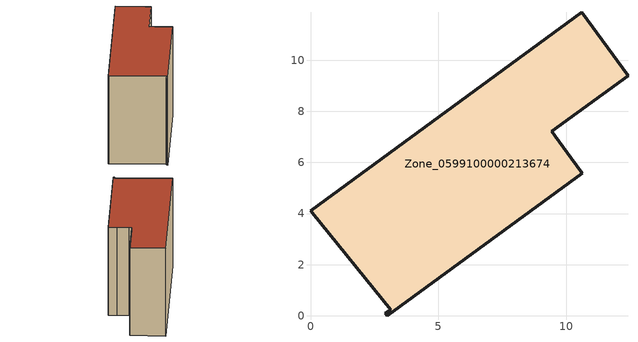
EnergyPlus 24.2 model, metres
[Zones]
Zone_0599100000213674
 floor ground (C_G): 9.43,7.22 9.57,7.02 10.21,6.16 10.63,5.58 3.01,0 2.93,0.1 3.13,0.24 0.06,4.04 0,4.11 10.61,11.88 12.42,9.4 z0
 wall outside (C_F): 3.01,0 10.63,5.58 10.21,6.16 9.57,7.02 9.43,7.22 12.42,9.4 10.61,11.88 0,4.11 0.06,4.04 3.13,0.24 2.93,0.1 3.01,0 z0:8.37
 roof outside (C_R): 10.21,6.16 9.57,7.02 9.43,7.22 12.42,9.4 10.61,11.88 0,4.11 0.06,4.04 3.13,0.24 2.93,0.1 3.01,0 10.63,5.58 z8.37
[BUILDING]
Pand.0599100000213674: North Axis=0; Terrain=City; Loads Convergence Tolerance Value=0.04; Temperature Convergence Tolerance Value=0.4; Solar Distribution=FullExterior; Maximum Number of Warmup Days=25; Minimum Number of Warmup Days=1
[Site:Location]
Rotterdam.The.Hague.AP_ZH_NLD Design_Conditions: Latitude=51.96; Longitude=4.45; Time Zone=1; Elevation=-4.5
[SITE:GROUNDTEMPERATURE:BUILDINGSURFACE]
18, 18, 18, 18, 18, 18, 18, 18, 18, 18, 18, 18
[MATERIAL] Thermal Absorptance=0.9; Solar Absorptance=0.7; Visible Absorptance=0.7
Name | Roughness | Thickness | Conductivity | Density | Specific Heat
G.TI.1975-1991 | MediumSmooth | 0.15 | 0.288461 | 540 | 1210
F.TI.1975-1991 | Rough | 0.3 | 0.230769 | 1920 | 840
R.TI.1975-1991 | MediumRough | 0.2 | 0.153846 | 1500 | 1000
[CONSTRUCTION]
C_G: G.TI.1975-1991
C_F: F.TI.1975-1991
C_R: R.TI.1975-1991
[ZONE]
Zone_0599100000213674: Type=1; Multiplier=1; Ceiling Height=Autocalculate; Volume=Autocalculate; Floor Area=autocalculate; Part of Total Floor Area=Yes
[ZONEINFILTRATION:DESIGNFLOWRATE]
Infil_Zone_0599100000213674: Zone or ZoneList or Space or SpaceList=Zone_0599100000213674; Schedule=AlwaysOn; Design Flow Rate Calculation Method=Flow/Area; Flow Rate per Floor Area=0.003; Constant Term Coefficient=1; Temperature Term Coefficient=0; Velocity Term Coefficient=0; Velocity Squared Term Coefficient=0
[HVACTEMPLATE:ZONE:IDEALLOADSAIRSYSTEM]
Zone_0599100000213674: Maximum Heating Supply Air Temperature=50; Minimum Cooling Supply Air Temperature=13; Maximum Heating Supply Air Humidity Ratio=0.0156; Minimum Cooling Supply Air Humidity Ratio=0.0077; Heating Limit=NoLimit; Cooling Limit=NoLimit; Dehumidification Control Type=ConstantSensibleHeatRatio; Cooling Sensible Heat Ratio=0.7; Dehumidification Setpoint=60; Humidification Control Type=None; Humidification Setpoint=30; Outdoor Air Method=None; Outdoor Air Flow Rate per Person=0.00944; Outdoor Air Flow Rate per Zone Floor Area=0; Outdoor Air Flow Rate per Zone=0; Demand Controlled Ventilation Type=None; Outdoor Air Economizer Type=NoEconomizer; Heat Recovery Type=None; Sensible Heat Recovery Effectiveness=0.7; Latent Heat Recovery Effectiveness=0.65
[ZONECONTROL:THERMOSTAT]
ThermostatControl_Zone_0599100000213674: Zone or ZoneList=Zone_0599100000213674; Control Type Schedule=DualSetpointControlType; Control 1=Thermostat_Zone_0599100000213674; Temperature Difference Between Cutout And Setpoint=0
[THERMOSTATSETPOINT:DUALSETPOINT]
Thermostat_Zone_0599100000213674: Heating Setpoint Temperature Schedule=HeatingSetpoint_Zone_0599100000213674; Cooling Setpoint Temperature Schedule=CoolingSetpoint_Zone_0599100000213674
[SCHEDULE:COMPACT]
HeatingSetpoint_Zone_0599100000213674: Through: 12/31, For: AllDays, Until: 24:00, 21
CoolingSetpoint_Zone_0599100000213674: Through: 12/31, For: AllDays, Until: 24:00, 24
DualSetpointControlType: Through: 12/31, For: AllDays, Until: 24:00, 4
AlwaysOn: Through: 12/31, For: AllDays, Until: 24:00, 1
